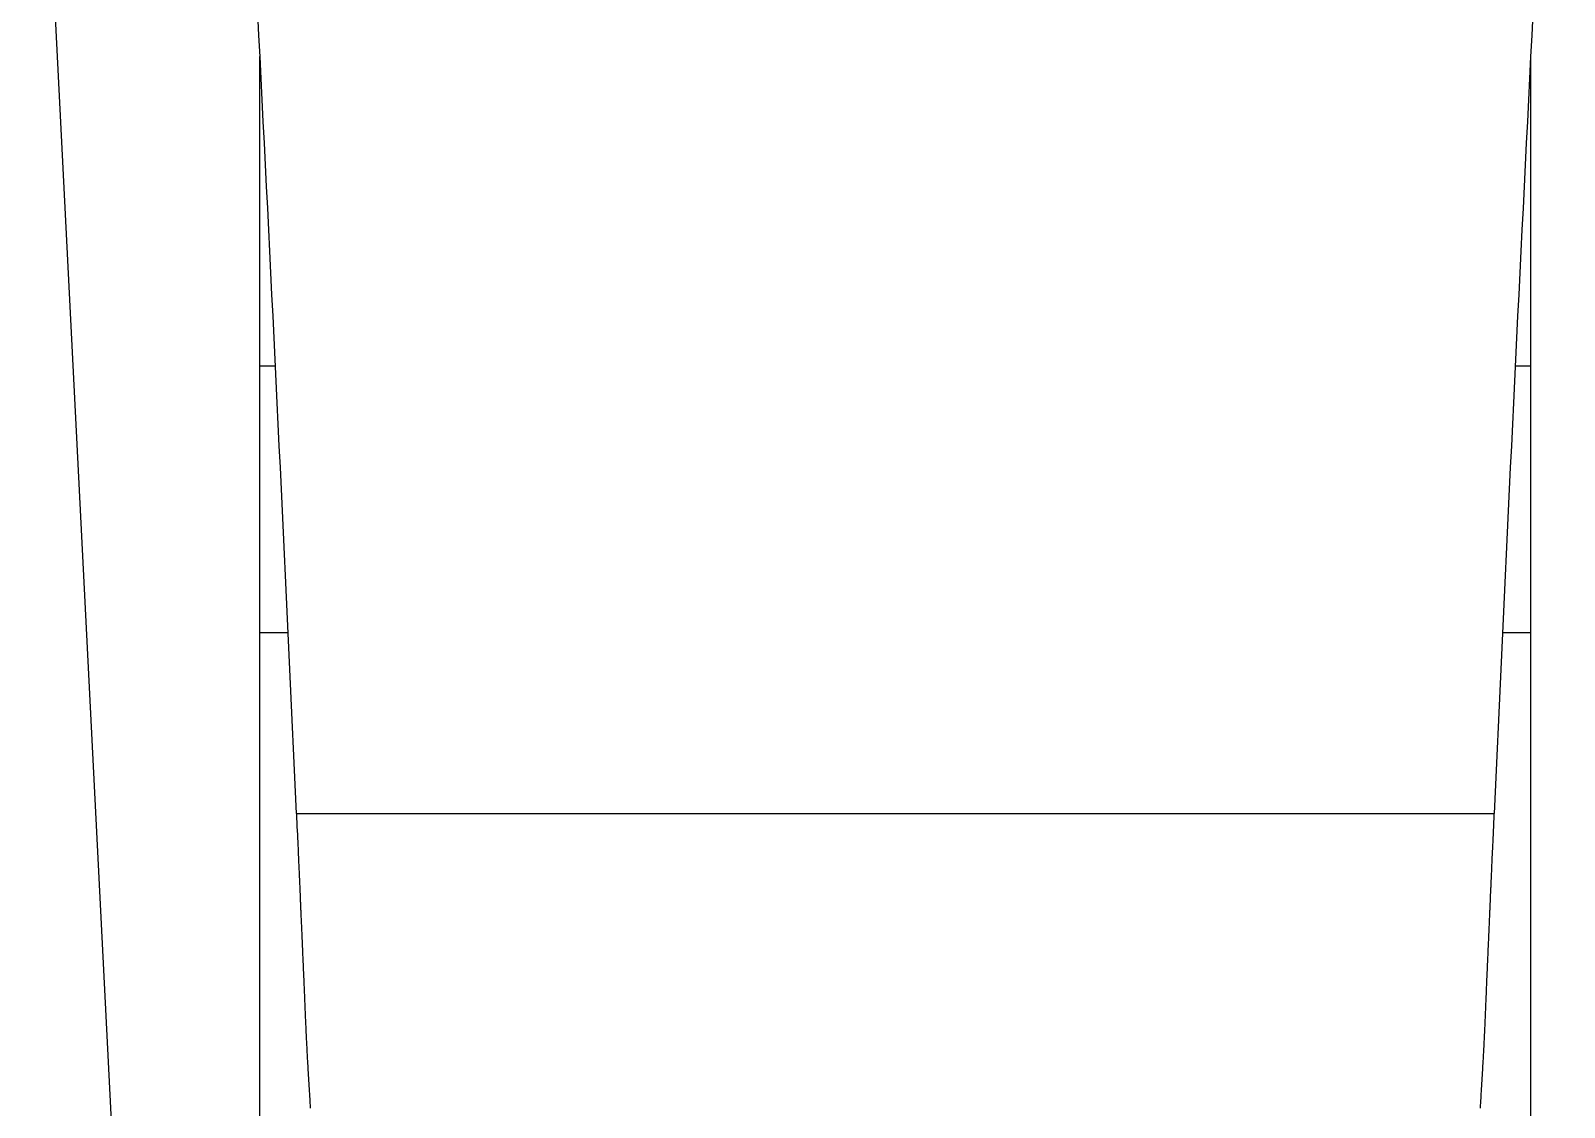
# Model space of a CAD drawing. Header units: millimetres. Extents: x -233 to 1, y -1 to 128.
# Drawn here: x -80.011 to -77.719, y 122.719 to 124.328 of the extents above; entities that cross this region are included whole.
import ezdxf

# ---------------------------------------------------------------- set-up
doc = ezdxf.new("R2010")
doc.units = ezdxf.units.MM
doc.header["$LTSCALE"] = 0.5
doc.layers.add('AM_2N', color=51, linetype='Continuous', lineweight=25)

msp = doc.modelspace()

# ---------------------------------------------------------------- linework, layer by layer
at = {"layer": 'AM_2N'}
for p, q in [((-80.0113, 125.0683), (-79.8107, 121.1107)), ((-79.6688, 122.2609), (-79.6688, 124.2895)), ((-77.7688, 122.2609), (-77.7688, 124.2895)), ((-79.6688, 123.8274), (-79.6455, 123.8274)), ((-77.7921, 123.8274), (-77.7688, 123.8274)), ((-79.6688, 123.4287), (-79.6267, 123.4287)), ((-77.8108, 123.4287), (-77.7688, 123.4287)), ((-79.614, 123.1583), (-77.8235, 123.1583)), ((-79.614, 123.1583), (-79.6137, 123.1516)), ((-77.8238, 123.1516), (-77.8235, 123.1583)), ((-79.6137, 123.1516), (-79.6134, 123.145)), ((-79.6134, 123.145), (-79.6132, 123.1387)), ((-79.6132, 123.1387), (-79.6129, 123.1327)), ((-79.6129, 123.1327), (-79.6126, 123.1269)), ((-77.8249, 123.1269), (-77.8247, 123.1327)), ((-77.8247, 123.1327), (-77.8244, 123.1387)), ((-77.8244, 123.1387), (-77.8241, 123.145)), ((-77.8241, 123.145), (-77.8238, 123.1516)), ((-79.6126, 123.1269), (-79.6124, 123.1214)), ((-79.6124, 123.1214), (-79.6121, 123.1161)), ((-79.6121, 123.1161), (-79.6119, 123.111)), ((-79.6119, 123.111), (-79.6117, 123.1061)), ((-77.8259, 123.1061), (-77.8257, 123.111)), ((-77.8257, 123.111), (-77.8254, 123.1161)), ((-77.8254, 123.1161), (-77.8252, 123.1214)), ((-77.8252, 123.1214), (-77.8249, 123.1269)), ((-79.6117, 123.1061), (-79.6115, 123.1015)), ((-79.6115, 123.1015), (-79.6113, 123.097)), ((-79.6113, 123.097), (-79.6111, 123.0928)), ((-79.6111, 123.0928), (-79.6109, 123.0888)), ((-79.6109, 123.0888), (-79.6108, 123.0849)), ((-77.8268, 123.0849), (-77.8267, 123.0888)), ((-77.8267, 123.0888), (-77.8265, 123.0928)), ((-77.8265, 123.0928), (-77.8263, 123.097)), ((-77.8263, 123.097), (-77.8261, 123.1015)), ((-77.8261, 123.1015), (-77.8259, 123.1061)), ((-79.6108, 123.0849), (-79.6106, 123.0813)), ((-79.6106, 123.0813), (-79.6104, 123.0778)), ((-79.6104, 123.0778), (-79.6103, 123.0746)), ((-79.6103, 123.0746), (-79.6102, 123.0715)), ((-79.6102, 123.0715), (-79.61, 123.0685)), ((-79.61, 123.0685), (-79.6099, 123.0657)), ((-79.6099, 123.0657), (-79.6098, 123.0631)), ((-79.6098, 123.0631), (-79.6097, 123.0607)), ((-77.8279, 123.0607), (-77.8278, 123.0631)), ((-77.8278, 123.0631), (-77.8277, 123.0657)), ((-77.8277, 123.0657), (-77.8276, 123.0685)), ((-77.8276, 123.0685), (-77.8274, 123.0715)), ((-77.8274, 123.0715), (-77.8273, 123.0746)), ((-77.8273, 123.0746), (-77.8271, 123.0778)), ((-77.8271, 123.0778), (-77.827, 123.0813)), ((-77.827, 123.0813), (-77.8268, 123.0849)), ((-79.6097, 123.0607), (-79.6096, 123.0584)), ((-79.6096, 123.0584), (-79.6095, 123.0562)), ((-79.6095, 123.0562), (-79.6094, 123.0541)), ((-79.6094, 123.0541), (-79.6093, 123.0522)), ((-79.6093, 123.0522), (-79.6092, 123.0505)), ((-79.6092, 123.0505), (-79.6092, 123.0488)), ((-79.6092, 123.0488), (-79.6091, 123.0472)), ((-79.6091, 123.0472), (-79.609, 123.0458)), ((-79.609, 123.0458), (-79.609, 123.0445)), ((-79.609, 123.0445), (-79.6089, 123.0432)), ((-79.6089, 123.0432), (-79.6089, 123.0421)), ((-79.6089, 123.0421), (-79.6088, 123.041)), ((-79.6088, 123.041), (-79.6088, 123.0401)), ((-79.6088, 123.0401), (-79.6087, 123.0392)), ((-77.8288, 123.041), (-77.8287, 123.0421)), ((-77.8288, 123.0401), (-77.8288, 123.041)), ((-77.8288, 123.0392), (-77.8288, 123.0401)), ((-77.8287, 123.0432), (-77.8286, 123.0445)), ((-77.8287, 123.0421), (-77.8287, 123.0432)), ((-77.8286, 123.0458), (-77.8285, 123.0472)), ((-77.8286, 123.0445), (-77.8286, 123.0458)), ((-77.8285, 123.0472), (-77.8284, 123.0488)), ((-77.8284, 123.0505), (-77.8283, 123.0522)), ((-77.8284, 123.0488), (-77.8284, 123.0505)), ((-77.8283, 123.0522), (-77.8282, 123.0541)), ((-77.8282, 123.0541), (-77.8281, 123.0562)), ((-77.8281, 123.0562), (-77.828, 123.0584)), ((-77.828, 123.0584), (-77.8279, 123.0607)), ((-79.6087, 123.0392), (-79.6087, 123.0383)), ((-79.6087, 123.0383), (-79.6087, 123.0376)), ((-79.6087, 123.0376), (-79.6087, 123.0369)), ((-79.6087, 123.0369), (-79.6086, 123.0362)), ((-79.6086, 123.0362), (-79.6086, 123.0356)), ((-79.6086, 123.0356), (-79.6086, 123.0351)), ((-79.6086, 123.0351), (-79.6086, 123.0346)), ((-79.6086, 123.0346), (-79.6085, 123.0341)), ((-79.6085, 123.0341), (-79.6085, 123.0336)), ((-79.6085, 123.0336), (-79.6085, 123.0332)), ((-79.6085, 123.0332), (-79.6085, 123.0328)), ((-79.6085, 123.0328), (-79.6085, 123.0324)), ((-79.6085, 123.0324), (-79.6085, 123.032)), ((-79.6085, 123.032), (-79.6085, 123.0316)), ((-79.6085, 123.0316), (-79.6084, 123.0312)), ((-79.6084, 123.0312), (-79.6084, 123.0308)), ((-79.6084, 123.0308), (-79.6084, 123.0304)), ((-79.6084, 123.0304), (-79.6084, 123.03)), ((-79.6084, 123.03), (-79.6084, 123.0295)), ((-79.6084, 123.0295), (-79.6084, 123.029)), ((-79.6084, 123.029), (-79.6083, 123.0285)), ((-79.6083, 123.0285), (-79.6083, 123.0279)), ((-79.6083, 123.0279), (-79.6083, 123.0273)), ((-79.6083, 123.0273), (-79.6083, 123.0266)), ((-79.6083, 123.0266), (-79.6082, 123.0259)), ((-79.6082, 123.0259), (-79.6082, 123.0251)), ((-79.6082, 123.0251), (-79.6082, 123.0242)), ((-79.6082, 123.0242), (-79.6081, 123.0233)), ((-79.6081, 123.0233), (-79.6081, 123.0223)), ((-79.6081, 123.0223), (-79.608, 123.0212)), ((-79.608, 123.0212), (-79.608, 123.0201)), ((-79.608, 123.0201), (-79.6079, 123.0188)), ((-79.6079, 123.0188), (-79.6079, 123.0175)), ((-79.6079, 123.0175), (-79.6078, 123.0162)), ((-77.8298, 123.0162), (-77.8297, 123.0175)), ((-77.8297, 123.0175), (-77.8296, 123.0188)), ((-77.8296, 123.0201), (-77.8295, 123.0212)), ((-77.8296, 123.0188), (-77.8296, 123.0201)), ((-77.8295, 123.0233), (-77.8294, 123.0242)), ((-77.8295, 123.0223), (-77.8295, 123.0233)), ((-77.8295, 123.0212), (-77.8295, 123.0223)), ((-77.8294, 123.0251), (-77.8293, 123.0259)), ((-77.8294, 123.0242), (-77.8294, 123.0251)), ((-77.8293, 123.0279), (-77.8292, 123.0285)), ((-77.8293, 123.0273), (-77.8293, 123.0279)), ((-77.8293, 123.0266), (-77.8293, 123.0273)), ((-77.8293, 123.0259), (-77.8293, 123.0266)), ((-77.8292, 123.0308), (-77.8291, 123.0312)), ((-77.8292, 123.0304), (-77.8292, 123.0308)), ((-77.8292, 123.03), (-77.8292, 123.0304)), ((-77.8292, 123.0295), (-77.8292, 123.03)), ((-77.8292, 123.029), (-77.8292, 123.0295)), ((-77.8292, 123.0285), (-77.8292, 123.029)), ((-77.8291, 123.0332), (-77.829, 123.0336)), ((-77.8291, 123.0328), (-77.8291, 123.0332)), ((-77.8291, 123.0324), (-77.8291, 123.0328)), ((-77.8291, 123.032), (-77.8291, 123.0324)), ((-77.8291, 123.0316), (-77.8291, 123.032)), ((-77.8291, 123.0312), (-77.8291, 123.0316)), ((-77.829, 123.0356), (-77.8289, 123.0362)), ((-77.829, 123.0351), (-77.829, 123.0356)), ((-77.829, 123.0346), (-77.829, 123.0351)), ((-77.829, 123.0341), (-77.829, 123.0346)), ((-77.829, 123.0336), (-77.829, 123.0341)), ((-77.8289, 123.0383), (-77.8288, 123.0392)), ((-77.8289, 123.0376), (-77.8289, 123.0383)), ((-77.8289, 123.0369), (-77.8289, 123.0376)), ((-77.8289, 123.0362), (-77.8289, 123.0369)), ((-79.6078, 123.0162), (-79.6078, 123.0148)), ((-79.6078, 123.0148), (-79.6077, 123.0133)), ((-79.6077, 123.0133), (-79.6076, 123.0118)), ((-79.6076, 123.0118), (-79.6076, 123.0102)), ((-79.6076, 123.0102), (-79.6075, 123.0085)), ((-79.6075, 123.0085), (-79.6074, 123.0068)), ((-79.6074, 123.0068), (-79.6073, 123.0051)), ((-79.6073, 123.0051), (-79.6073, 123.0033)), ((-79.6073, 123.0033), (-79.6072, 123.0014)), ((-79.6072, 123.0014), (-79.6071, 122.9995)), ((-79.6071, 122.9995), (-79.607, 122.9975)), ((-79.607, 122.9975), (-79.6069, 122.9955)), ((-79.6069, 122.9955), (-79.6068, 122.9935)), ((-79.6068, 122.9935), (-79.6067, 122.9914)), ((-77.8308, 122.9935), (-77.8307, 122.9955)), ((-77.8308, 122.9914), (-77.8308, 122.9935)), ((-77.8307, 122.9955), (-77.8306, 122.9975)), ((-77.8306, 122.9975), (-77.8305, 122.9995)), ((-77.8305, 122.9995), (-77.8304, 123.0014)), ((-77.8304, 123.0014), (-77.8303, 123.0033)), ((-77.8303, 123.0051), (-77.8302, 123.0068)), ((-77.8303, 123.0033), (-77.8303, 123.0051)), ((-77.8302, 123.0068), (-77.8301, 123.0085)), ((-77.8301, 123.0085), (-77.83, 123.0102)), ((-77.83, 123.0118), (-77.8299, 123.0133)), ((-77.83, 123.0102), (-77.83, 123.0118)), ((-77.8299, 123.0133), (-77.8298, 123.0148)), ((-77.8298, 123.0148), (-77.8298, 123.0162)), ((-79.6067, 122.9914), (-79.6066, 122.9893)), ((-79.6066, 122.9893), (-79.6065, 122.9872)), ((-79.6065, 122.9872), (-79.6064, 122.985)), ((-79.6064, 122.985), (-79.6063, 122.9827)), ((-79.6063, 122.9827), (-79.6062, 122.9805)), ((-79.6062, 122.9805), (-79.6061, 122.9782)), ((-79.6061, 122.9782), (-79.606, 122.9759)), ((-79.606, 122.9759), (-79.6059, 122.9735)), ((-79.6059, 122.9735), (-79.6058, 122.9712)), ((-79.6058, 122.9712), (-79.6057, 122.9688)), ((-77.8318, 122.9688), (-77.8317, 122.9712)), ((-77.8317, 122.9712), (-77.8316, 122.9735)), ((-77.8316, 122.9735), (-77.8315, 122.9759)), ((-77.8315, 122.9759), (-77.8314, 122.9782)), ((-77.8314, 122.9782), (-77.8313, 122.9805)), ((-77.8313, 122.9805), (-77.8312, 122.9827)), ((-77.8312, 122.9827), (-77.8311, 122.985)), ((-77.8311, 122.985), (-77.831, 122.9872)), ((-77.831, 122.9872), (-77.8309, 122.9893)), ((-77.8309, 122.9893), (-77.8308, 122.9914)), ((-79.6057, 122.9688), (-79.6056, 122.9664)), ((-79.6056, 122.9664), (-79.6055, 122.9639)), ((-79.6055, 122.9639), (-79.6054, 122.9615)), ((-79.6054, 122.9615), (-79.6053, 122.959)), ((-79.6053, 122.959), (-79.6052, 122.9565)), ((-79.6052, 122.9565), (-79.6051, 122.954)), ((-79.6051, 122.954), (-79.605, 122.9515)), ((-79.605, 122.9515), (-79.6049, 122.949)), ((-79.6049, 122.949), (-79.6048, 122.9465)), ((-77.8328, 122.9465), (-77.8327, 122.949)), ((-77.8327, 122.949), (-77.8326, 122.9515)), ((-77.8326, 122.9515), (-77.8325, 122.954)), ((-77.8325, 122.954), (-77.8324, 122.9565)), ((-77.8324, 122.9565), (-77.8323, 122.959)), ((-77.8323, 122.959), (-77.8322, 122.9615)), ((-77.8322, 122.9615), (-77.8321, 122.9639)), ((-77.8321, 122.9639), (-77.832, 122.9664)), ((-77.832, 122.9664), (-77.8318, 122.9688)), ((-79.6048, 122.9465), (-79.6046, 122.9439)), ((-79.6046, 122.9439), (-79.6045, 122.9414)), ((-79.6045, 122.9414), (-79.6044, 122.9388)), ((-79.6044, 122.9388), (-79.6043, 122.9363)), ((-79.6043, 122.9363), (-79.6042, 122.9337)), ((-79.6042, 122.9337), (-79.6041, 122.9312)), ((-79.6041, 122.9312), (-79.604, 122.9287)), ((-79.604, 122.9287), (-79.6039, 122.9261)), ((-79.6039, 122.9261), (-79.6038, 122.9236)), ((-77.8338, 122.9236), (-77.8337, 122.9261)), ((-77.8337, 122.9261), (-77.8336, 122.9287)), ((-77.8336, 122.9287), (-77.8335, 122.9312)), ((-77.8335, 122.9312), (-77.8334, 122.9337)), ((-77.8334, 122.9337), (-77.8333, 122.9363)), ((-77.8333, 122.9363), (-77.8332, 122.9388)), ((-77.8332, 122.9388), (-77.833, 122.9414)), ((-77.833, 122.9414), (-77.8329, 122.9439)), ((-77.8329, 122.9439), (-77.8328, 122.9465)), ((-79.6038, 122.9236), (-79.6037, 122.9211)), ((-79.6037, 122.9211), (-79.6035, 122.9186)), ((-79.6035, 122.9186), (-79.6034, 122.9161)), ((-79.6034, 122.9161), (-79.6033, 122.9136)), ((-79.6033, 122.9136), (-79.6032, 122.9111)), ((-79.6032, 122.9111), (-79.6031, 122.9087)), ((-79.6031, 122.9087), (-79.603, 122.9063)), ((-79.603, 122.9063), (-79.6029, 122.9038)), ((-79.6029, 122.9038), (-79.6028, 122.9015)), ((-77.8348, 122.9015), (-77.8347, 122.9038)), ((-77.8347, 122.9038), (-77.8346, 122.9063)), ((-77.8346, 122.9063), (-77.8345, 122.9087)), ((-77.8345, 122.9087), (-77.8344, 122.9111)), ((-77.8344, 122.9111), (-77.8343, 122.9136)), ((-77.8343, 122.9136), (-77.8341, 122.9161)), ((-77.8341, 122.9161), (-77.834, 122.9186)), ((-77.834, 122.9186), (-77.8339, 122.9211)), ((-77.8339, 122.9211), (-77.8338, 122.9236)), ((-79.6028, 122.9015), (-79.6027, 122.8991)), ((-79.6027, 122.8991), (-79.6026, 122.8968)), ((-79.6026, 122.8968), (-79.6025, 122.8944)), ((-79.6025, 122.8944), (-79.6024, 122.8922)), ((-79.6024, 122.8922), (-79.6023, 122.8899)), ((-79.6023, 122.8899), (-79.6022, 122.8877)), ((-79.6022, 122.8877), (-79.6021, 122.8855)), ((-79.6021, 122.8855), (-79.6021, 122.8833)), ((-79.6021, 122.8833), (-79.602, 122.8811)), ((-79.602, 122.8811), (-79.6019, 122.879)), ((-79.6019, 122.879), (-79.6018, 122.8768)), ((-77.8358, 122.8768), (-77.8357, 122.879)), ((-77.8357, 122.879), (-77.8356, 122.8811)), ((-77.8356, 122.8811), (-77.8355, 122.8833)), ((-77.8355, 122.8833), (-77.8354, 122.8855)), ((-77.8354, 122.8855), (-77.8353, 122.8877)), ((-77.8353, 122.8877), (-77.8352, 122.8899)), ((-77.8352, 122.8922), (-77.8351, 122.8944)), ((-77.8352, 122.8899), (-77.8352, 122.8922)), ((-77.8351, 122.8944), (-77.835, 122.8968)), ((-77.835, 122.8968), (-77.8349, 122.8991)), ((-77.8349, 122.8991), (-77.8348, 122.9015)), ((-79.6018, 122.8768), (-79.6017, 122.8747)), ((-79.6017, 122.8747), (-79.6016, 122.8726)), ((-79.6016, 122.8726), (-79.6015, 122.8705)), ((-79.6015, 122.8705), (-79.6014, 122.8685)), ((-79.6014, 122.8685), (-79.6014, 122.8664)), ((-79.6014, 122.8664), (-79.6013, 122.8644)), ((-79.6013, 122.8644), (-79.6012, 122.8624)), ((-79.6012, 122.8624), (-79.6011, 122.8603)), ((-79.6011, 122.8603), (-79.601, 122.8583)), ((-79.601, 122.8583), (-79.6009, 122.8563)), ((-79.6009, 122.8563), (-79.6008, 122.8543)), ((-77.8367, 122.8563), (-77.8366, 122.8583)), ((-77.8367, 122.8543), (-77.8367, 122.8563)), ((-77.8366, 122.8583), (-77.8365, 122.8603)), ((-77.8365, 122.8603), (-77.8364, 122.8624)), ((-77.8364, 122.8624), (-77.8363, 122.8644)), ((-77.8363, 122.8644), (-77.8362, 122.8664)), ((-77.8362, 122.8664), (-77.8361, 122.8685)), ((-77.8361, 122.8705), (-77.836, 122.8726)), ((-77.8361, 122.8685), (-77.8361, 122.8705)), ((-77.836, 122.8726), (-77.8359, 122.8747)), ((-77.8359, 122.8747), (-77.8358, 122.8768)), ((-79.6008, 122.8543), (-79.6008, 122.8523)), ((-79.6008, 122.8523), (-79.6007, 122.8503)), ((-79.6007, 122.8503), (-79.6006, 122.8483)), ((-79.6006, 122.8483), (-79.6005, 122.8463)), ((-79.6005, 122.8463), (-79.6004, 122.8444)), ((-79.6004, 122.8444), (-79.6003, 122.8424)), ((-79.6003, 122.8424), (-79.6002, 122.8404)), ((-79.6002, 122.8404), (-79.6001, 122.8384)), ((-79.6001, 122.8384), (-79.6001, 122.8364)), ((-79.6001, 122.8364), (-79.6, 122.8344)), ((-79.6, 122.8344), (-79.5999, 122.8324)), ((-77.8377, 122.8324), (-77.8376, 122.8344)), ((-77.8376, 122.8344), (-77.8375, 122.8364)), ((-77.8375, 122.8364), (-77.8374, 122.8384)), ((-77.8374, 122.8384), (-77.8373, 122.8404)), ((-77.8373, 122.8424), (-77.8372, 122.8444)), ((-77.8373, 122.8404), (-77.8373, 122.8424)), ((-77.8372, 122.8444), (-77.8371, 122.8463)), ((-77.8371, 122.8463), (-77.837, 122.8483)), ((-77.837, 122.8483), (-77.8369, 122.8503)), ((-77.8369, 122.8503), (-77.8368, 122.8523)), ((-77.8368, 122.8523), (-77.8367, 122.8543)), ((-79.5999, 122.8324), (-79.5998, 122.8304)), ((-79.5998, 122.8304), (-79.5997, 122.8283)), ((-79.5997, 122.8283), (-79.5996, 122.8263)), ((-79.5996, 122.8263), (-79.5995, 122.8243)), ((-79.5995, 122.8243), (-79.5994, 122.8222)), ((-79.5994, 122.8222), (-79.5993, 122.8201)), ((-79.5993, 122.8201), (-79.5992, 122.8181)), ((-79.5992, 122.8181), (-79.5991, 122.816)), ((-79.5991, 122.816), (-79.599, 122.8138)), ((-79.599, 122.8138), (-79.5989, 122.8117)), ((-79.5989, 122.8117), (-79.5987, 122.8095)), ((-77.8388, 122.8095), (-77.8387, 122.8117)), ((-77.8387, 122.8117), (-77.8386, 122.8138)), ((-77.8386, 122.8138), (-77.8385, 122.816)), ((-77.8385, 122.816), (-77.8384, 122.8181)), ((-77.8384, 122.8181), (-77.8383, 122.8201)), ((-77.8383, 122.8201), (-77.8382, 122.8222)), ((-77.8382, 122.8222), (-77.8381, 122.8243)), ((-77.8381, 122.8243), (-77.838, 122.8263)), ((-77.838, 122.8263), (-77.8379, 122.8283)), ((-77.8379, 122.8283), (-77.8378, 122.8304)), ((-77.8378, 122.8304), (-77.8377, 122.8324)), ((-79.5987, 122.8095), (-79.5986, 122.8074)), ((-79.5986, 122.8074), (-79.5985, 122.8052)), ((-79.5985, 122.8052), (-79.5984, 122.803)), ((-79.5984, 122.803), (-79.5983, 122.8007)), ((-79.5983, 122.8007), (-79.5982, 122.7985)), ((-79.5982, 122.7985), (-79.598, 122.7962)), ((-79.598, 122.7962), (-79.5979, 122.7938)), ((-79.5979, 122.7938), (-79.5978, 122.7915)), ((-79.5978, 122.7915), (-79.5976, 122.7891)), ((-79.5976, 122.7891), (-79.5975, 122.7867)), ((-77.8401, 122.7867), (-77.8399, 122.7891)), ((-77.8399, 122.7891), (-77.8398, 122.7915)), ((-77.8398, 122.7915), (-77.8397, 122.7938)), ((-77.8397, 122.7938), (-77.8395, 122.7962)), ((-77.8395, 122.7962), (-77.8394, 122.7985)), ((-77.8394, 122.7985), (-77.8393, 122.8007)), ((-77.8393, 122.8007), (-77.8392, 122.803)), ((-77.8392, 122.803), (-77.8391, 122.8052)), ((-77.8391, 122.8052), (-77.8389, 122.8074)), ((-77.8389, 122.8074), (-77.8388, 122.8095)), ((-79.5975, 122.7867), (-79.5974, 122.7843)), ((-79.5974, 122.7843), (-79.5972, 122.7818)), ((-79.5972, 122.7818), (-79.5971, 122.7793)), ((-79.5971, 122.7793), (-79.5969, 122.7768)), ((-79.5969, 122.7768), (-79.5968, 122.7742)), ((-79.5968, 122.7742), (-79.5966, 122.7717)), ((-79.5966, 122.7717), (-79.5965, 122.7691)), ((-79.5965, 122.7691), (-79.5963, 122.7665)), ((-79.5963, 122.7665), (-79.5961, 122.7638)), ((-77.8414, 122.7638), (-77.8413, 122.7665)), ((-77.8413, 122.7665), (-77.8411, 122.7691)), ((-77.8411, 122.7691), (-77.841, 122.7717)), ((-77.841, 122.7717), (-77.8408, 122.7742)), ((-77.8408, 122.7742), (-77.8407, 122.7768)), ((-77.8407, 122.7768), (-77.8405, 122.7793)), ((-77.8405, 122.7793), (-77.8404, 122.7818)), ((-77.8404, 122.7818), (-77.8402, 122.7843)), ((-77.8402, 122.7843), (-77.8401, 122.7867)), ((-79.5961, 122.7638), (-79.596, 122.7612)), ((-79.596, 122.7612), (-79.5958, 122.7586)), ((-79.5958, 122.7586), (-79.5957, 122.7559)), ((-79.5957, 122.7559), (-79.5955, 122.7533)), ((-79.5955, 122.7533), (-79.5953, 122.7506)), ((-79.5953, 122.7506), (-79.5952, 122.748)), ((-79.5952, 122.748), (-79.595, 122.7454)), ((-79.595, 122.7454), (-79.5949, 122.7428)), ((-79.5949, 122.7428), (-79.5947, 122.7402)), ((-77.8429, 122.7402), (-77.8427, 122.7428)), ((-77.8427, 122.7428), (-77.8426, 122.7454)), ((-77.8426, 122.7454), (-77.8424, 122.748)), ((-77.8424, 122.748), (-77.8422, 122.7506)), ((-77.8422, 122.7506), (-77.8421, 122.7533)), ((-77.8421, 122.7533), (-77.8419, 122.7559)), ((-77.8419, 122.7559), (-77.8418, 122.7586)), ((-77.8418, 122.7586), (-77.8416, 122.7612)), ((-77.8416, 122.7612), (-77.8414, 122.7638)), ((-79.5947, 122.7402), (-79.5945, 122.7376)), ((-79.5945, 122.7376), (-79.5944, 122.7351)), ((-79.5944, 122.7351), (-79.5942, 122.7325)), ((-79.5942, 122.7325), (-79.5941, 122.73)), ((-79.5941, 122.73), (-79.5939, 122.7276)), ((-79.5939, 122.7276), (-79.5938, 122.7252)), ((-79.5938, 122.7252), (-79.5937, 122.7228)), ((-79.5937, 122.7228), (-79.5935, 122.7205)), ((-79.5935, 122.7205), (-79.5934, 122.7182)), ((-77.8442, 122.7182), (-77.8441, 122.7205)), ((-77.8441, 122.7205), (-77.8439, 122.7228)), ((-77.8439, 122.7228), (-77.8438, 122.7252)), ((-77.8438, 122.7252), (-77.8436, 122.7276)), ((-77.8436, 122.7276), (-77.8435, 122.73)), ((-77.8435, 122.73), (-77.8433, 122.7325)), ((-77.8433, 122.7325), (-77.8432, 122.7351)), ((-77.8432, 122.7351), (-77.843, 122.7376)), ((-77.843, 122.7376), (-77.8429, 122.7402))]:
    msp.add_line(p, q, dxfattribs=at)
for centre, start, end in [((-265.661, 114.7693), 2.581769, 3.21867), ((108.2234, 114.7693), 176.78133, 177.418231)]:
    msp.add_arc(centre, 186.236, start, end, dxfattribs=at)

doc.saveas('drawing.dxf')
